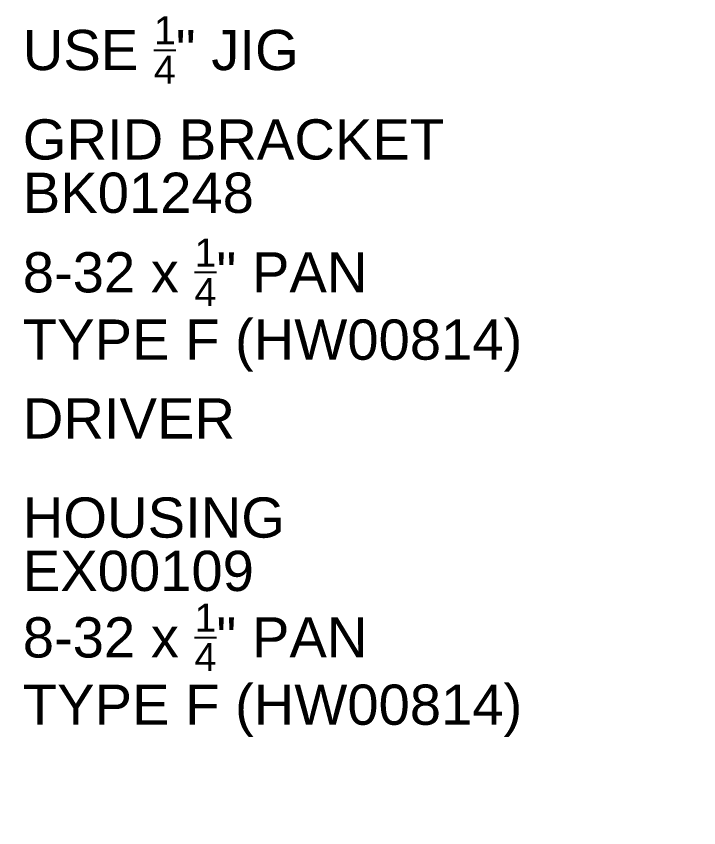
# Model space of a CAD drawing. Header units: inches. Extents: x -6.1 to 5.8, y -0.7 to 6.4.
# Drawn here: x 2.573 to 5.755, y 2.281 to 6.065 of the extents above; entities that cross this region are included whole.
import ezdxf
from ezdxf import colors
from ezdxf.entities.mleader import LeaderData, LeaderLine
from ezdxf.math import Vec2, Vec3

# ---------------------------------------------------------------- set-up
doc = ezdxf.new("R2010")
doc.units = ezdxf.units.IN
doc.header["$LTSCALE"] = 0.5
doc.header["$MEASUREMENT"] = 0
doc.layers.add('CUST DWG', color=60, linetype='CONTINUOUS', lineweight=20)
doc.layers.add('FAB DWG', color=221, linetype='CONTINUOUS')
doc.styles.add('LSAD_Standard', font='arial.ttf')

msp = doc.modelspace()

# ---------------------------------------------------------------- texts
at = {"layer": 'FAB DWG', "ltscale": 0.5, "transparency": 16777216, "char_height": 0.1875, "width": 3.15153, "attachment_point": 1, "style": 'LSAD_Standard'}
for s, insert in [('\\A1;BK01248', (2.604, 5.3359)), ('\\A1;EX00109', (2.604, 3.5727))]:
    msp.add_mtext(s, dxfattribs=dict(at, insert=insert))

# ---------------------------------------------------------------- leaders
at = {"layer": 'CUST DWG', "ltscale": 0.5, "transparency": 16777216}
ml = msp.add_multileader_mtext('Standard', dxfattribs=at)
ml.set_content('\\A1;GRID BRACKET', color=256, style='LSAD_Standard')
ml.set_leader_properties()
ml.build(insert=Vec2(0, 0))
ml.multileader.update_dxf_attribs({"text_left_attachment_type": 2, "dogleg_length": 0.36, "arrow_head_size": 0.1875})
ctx = ml.context
ctx.base_point, ctx.char_height, ctx.arrow_head_size, ctx.landing_gap_size, ctx.plane_origin = Vec3(2.514, 5.4875), 0.1875, 0.1875, 0.09, Vec3(1.028, 5.2865)
ctx.left_attachment = 2
notes = []
notes.append((ctx, [(0, (1, 1, 0), (2.2367, 5.4875), (1, 0), 0.2772, [(0, [(0.8189, 4.3278)], 0, [])])]))
ctx.mtext.insert, ctx.mtext.width, ctx.mtext.defined_height, ctx.mtext.flow_direction = Vec3(2.604, 5.5845), 3.15153, 0.8541, 5
ml = msp.add_multileader_mtext('Standard', dxfattribs=at)
ml.set_content('\\A1;DRIVER', color=256, style='LSAD_Standard')
ml.set_leader_properties()
ml.build(insert=Vec2(0, 0))
ml.multileader.update_dxf_attribs({"text_left_attachment_type": 2, "dogleg_length": 0.36, "arrow_head_size": 0.1875})
ctx = ml.context
ctx.base_point, ctx.char_height, ctx.arrow_head_size, ctx.landing_gap_size, ctx.plane_origin = Vec3(2.514, 4.1898), 0.1875, 0.1875, 0.09, Vec3(1.028, 4.0858)
ctx.left_attachment = 2
notes.append((ctx, [(0, (1, 1, 0), (2.2367, 4.1898), (1, 0), 0.2772, [(0, [(0.5785, 2.915)], 0, [])])]))
ctx.mtext.insert, ctx.mtext.width, ctx.mtext.defined_height, ctx.mtext.flow_direction = Vec3(2.604, 4.2835), 3.15153, 0.8541, 5
ml = msp.add_multileader_mtext('Standard', dxfattribs=at)
ml.set_content('\\A1;HOUSING', color=256, style='LSAD_Standard')
ml.set_leader_properties()
ml.build(insert=Vec2(0, 0))
ml.multileader.update_dxf_attribs({"text_left_attachment_type": 2, "dogleg_length": 0.36, "arrow_head_size": 0.1875})
ctx = ml.context
ctx.base_point, ctx.char_height, ctx.arrow_head_size, ctx.landing_gap_size, ctx.plane_origin = Vec3(2.514, 3.7244), 0.1875, 0.1875, 0.09, Vec3(1.028, 3.5233)
ctx.left_attachment = 2
notes.append((ctx, [(0, (1, 1, 0), (2.2367, 3.7244), (1, 0), 0.2772, [(0, [(1.7137, 3.2966)], 0, [])])]))
ctx.mtext.insert, ctx.mtext.width, ctx.mtext.defined_height, ctx.mtext.flow_direction = Vec3(2.604, 3.8214), 3.15153, 0.8541, 5
at = {"layer": 'FAB DWG', "ltscale": 0.5, "transparency": 16777216}
ml = msp.add_multileader_mtext('Standard', dxfattribs=at)
ml.set_content('\\A1;USE {\\H0.7x;\\S1/4;}" JIG', color=256, style='LSAD_Standard')
ml.set_leader_properties()
ml.build(insert=Vec2(0, 0))
ml.multileader.update_dxf_attribs({"text_left_attachment_type": 2, "dogleg_length": 0.36, "arrow_head_size": 0.1875})
ctx = ml.context
ctx.base_point, ctx.char_height, ctx.arrow_head_size, ctx.landing_gap_size, ctx.plane_origin = Vec3(2.514, 5.9103), 0.1875, 0.1875, 0.09, Vec3(1.4868, 6.1335)
ctx.left_attachment = 2
notes.append((ctx, [(0, (1, 1, 0), (2.2928, 5.9103), (1, 0), 0.2212, [(0, [(0.278, 4.1249)], 0, [])])]))
ctx.mtext.insert, ctx.mtext.width, ctx.mtext.defined_height, ctx.mtext.flow_direction = Vec3(2.604, 6.0653), 3.15153, 0.8541, 5
ml = msp.add_multileader_mtext('Standard', dxfattribs=at)
ml.set_content('\\A1;8-32 x {\\H0.7x;\\S1/4;}" PAN\\PTYPE F (HW00814)', color=256, style='LSAD_Standard')
ml.set_leader_properties()
ml.build(insert=Vec2(0, 0))
ml.multileader.update_dxf_attribs({"text_left_attachment_type": 2, "dogleg_length": 0.36, "arrow_head_size": 0.1875})
ctx = ml.context
ctx.base_point, ctx.char_height, ctx.arrow_head_size, ctx.landing_gap_size, ctx.plane_origin = Vec3(2.514, 4.7212), 0.1875, 0.1875, 0.09, Vec3(1.4868, 4.8207)
ctx.left_attachment = 2
notes.append((ctx, [(0, (1, 1, 0), (1.8427, 4.7212), (1, 0), 0.6712, [(0, [(0.4519, 3.6187)], 0, [])])]))
ctx.mtext.insert, ctx.mtext.width, ctx.mtext.defined_height, ctx.mtext.flow_direction = Vec3(2.604, 5.0287), 3.15153, 0.8541, 5
ml = msp.add_multileader_mtext('Standard', dxfattribs=at)
ml.set_content('\\A1;8-32 x {\\H0.7x;\\S1/4;}" PAN\\PTYPE F (HW00814)', color=256, style='LSAD_Standard')
ml.set_leader_properties()
ml.build(insert=Vec2(0, 0))
ml.multileader.update_dxf_attribs({"text_left_attachment_type": 2, "dogleg_length": 0.36, "arrow_head_size": 0.1875})
ctx = ml.context
ctx.base_point, ctx.char_height, ctx.arrow_head_size, ctx.landing_gap_size, ctx.plane_origin = Vec3(2.514, 3.0187), 0.1875, 0.1875, 0.09, Vec3(1.028, 0.9162)
ctx.left_attachment = 2
notes.append((ctx, [(0, (1, 1, 0), (2.2367, 3.0187), (1, 0), 0.2772, [(0, [(1.1736, 2.281)], 0, [])])]))
ctx.mtext.insert, ctx.mtext.width, ctx.mtext.defined_height, ctx.mtext.flow_direction = Vec3(2.604, 3.3263), 3.15153, 0.8541, 5
for ctx, leaders in notes:
    for number, flags, end, landing, length, lines in leaders:
        leader = LeaderData()
        leader.index, (leader.has_last_leader_line, leader.has_dogleg_vector, leader.attachment_direction) = number, flags
        leader.last_leader_point, leader.dogleg_vector, leader.dogleg_length = Vec3(end), Vec3(landing), length
        for number, points, colour, breaks in lines:
            line = LeaderLine()
            line.index, line.vertices, line.color, line.breaks = number, Vec3.list(points), colors.encode_raw_color(colour), breaks
            leader.lines.append(line)
        ctx.leaders.append(leader)

doc.saveas('drawing.dxf')
